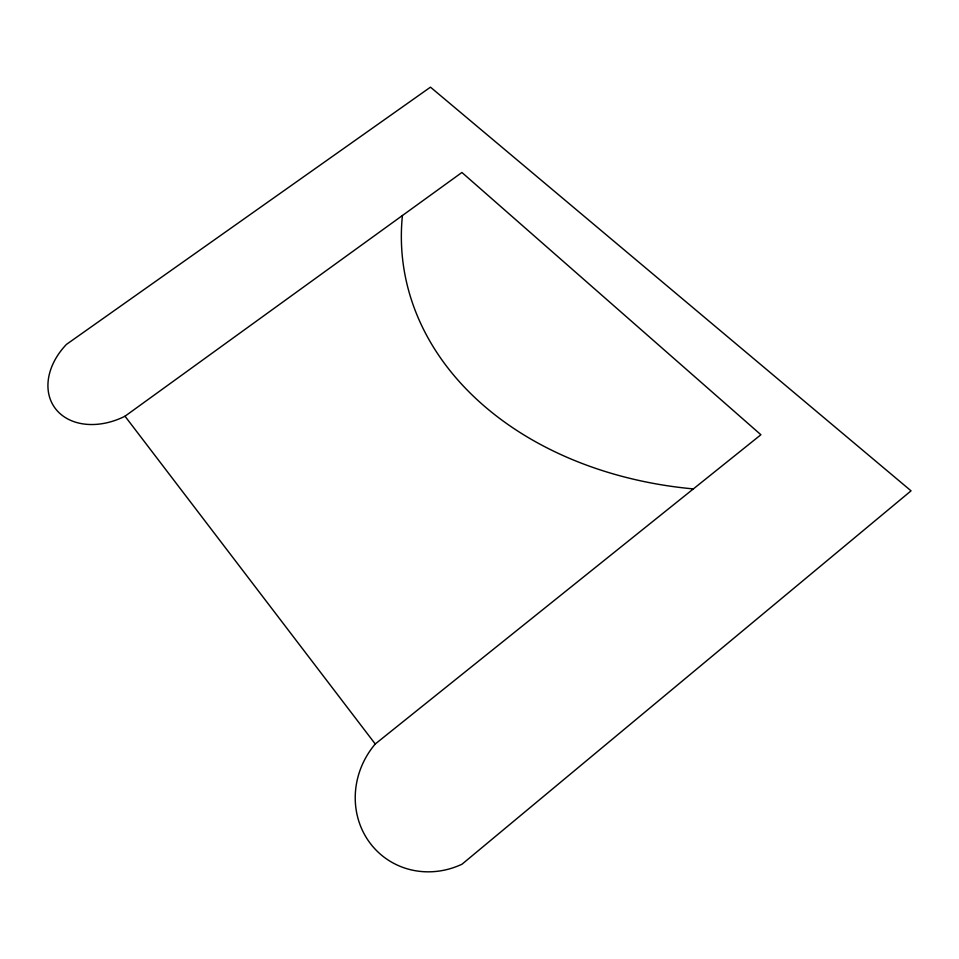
<?xml version="1.0" encoding="UTF-8"?>
<svg xmlns="http://www.w3.org/2000/svg" width="959" height="959" viewBox="0 0 959 959"><rect width="100%" height="100%" fill="white"/><g stroke="black" fill="none" stroke-linecap="round" stroke-linejoin="round"><path stroke-width="1.44" d="M375.245 743.992L760.907 434.751L461.914 172.476L125.006 416.218A63.522 47.411 -32.8 0 1 56.113 409.493A63.522 47.411 -32.8 0 1 66.447 344.401L430.471 87.161L911.05 490.84L462.034 864.191A80.472 75.749 -51.3 0 1 369.263 842.014A80.472 75.749 -51.3 0 1 375.245 743.992L125.006 416.218M693.357 488.91A354.998 268.784 -5.9 0 1 402.42 215.523"/></g></svg>
